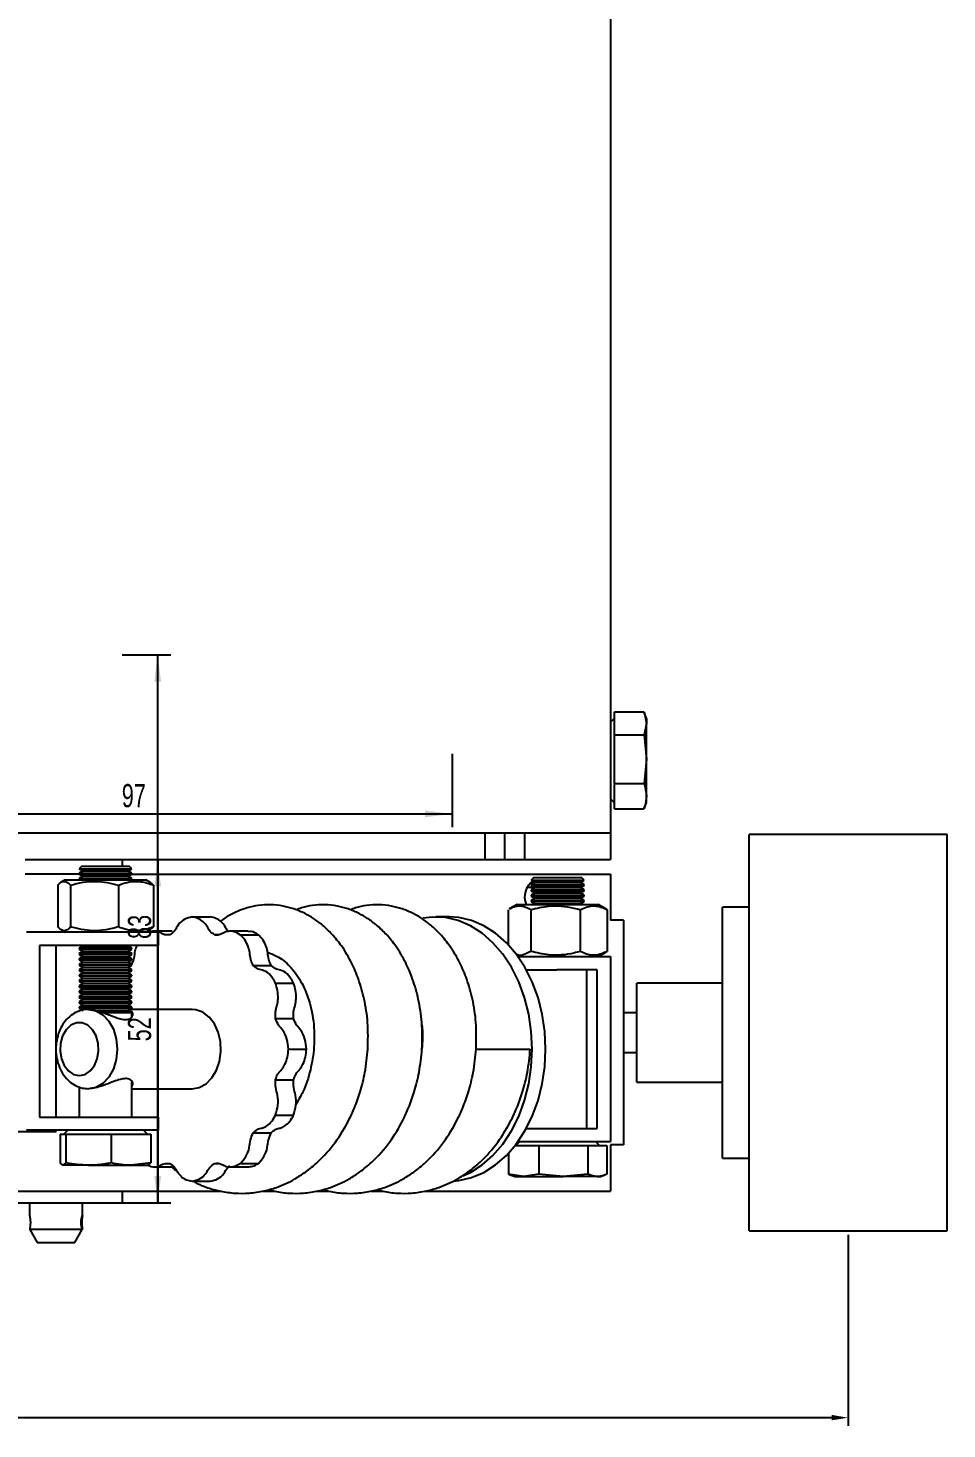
# Model space of a CAD drawing. Header units: millimetres. Extents: x 118 to 1056, y 18 to 712.
# Drawn here: x 345.2 to 484.4, y 17.8 to 229.9 of the extents above; entities that cross this region are included whole.
import ezdxf

# ---------------------------------------------------------------- set-up
doc = ezdxf.new("R2010")
doc.units = ezdxf.units.MM
doc.header["$PDSIZE"] = -1
doc.layers.add('10', color=7, linetype='Continuous')
doc.styles.add('SLDTEXTSTYLE5', font='TXT', dxfattribs={"width": 0.7})
doc.dimstyles.new('SLDDIMSTYLE2', dxfattribs={"dimtxt": 3.5, "dimasz": 4.08, "dimexe": 0, "dimexo": 0.0625, "dimgap": 0.875, "dimtad": 2, "dimrnd": 1e-09, "dimzin": 12, "dimdsep": 46, "dimtxsty": 'SLDTEXTSTYLE5', "dimsah": 1, "dimcen": 0.09, "dimadec": 0, "dimazin": 3, "dimtfac": 1, "dimtofl": 0, "dimtmove": 0, "dimatfit": 3, "dimfxl": 1, "dimfrac": 2, "dimtolj": 1, "dimtzin": 12, "dimarcsym": 0})
doc.dimstyles.new('副本 ISO-50', dxfattribs={"dimtxt": 15, "dimasz": 2.5, "dimexe": 1.25, "dimexo": 0.625, "dimtad": 1, "dimtxsty": 'Standard', "dimcen": 2.5, "dimadec": 0, "dimazin": 0, "dimtfac": 1, "dimtmove": 0, "dimatfit": 3, "dimfxl": 1, "dimarcsym": 0})

# ---------------------------------------------------------------- blocks, each defined once
blk = doc.blocks.new('_D_25')
at = {"layer": '10', "transparency": 16777216}
for p, q in [((359.45, 104.01), (366.85, 104.01)), ((364.85, 104.01), (364.85, 52.01)), ((359.45, 52.01), (366.85, 52.01))]:
    blk.add_line(p, q, dxfattribs=at)
for points in [[(364.85, 104.01), (364.34, 99.93), (365.36, 99.93)], [(364.85, 52.01), (365.36, 56.09), (364.34, 56.09)]]:
    blk.add_solid(points, dxfattribs=at)
at = {"layer": '10', "transparency": 16777216, "insert": (360.34, 76.48), "char_height": 3.5, "attachment_point": 1, "rotation": 90, "style": 'SLDTEXTSTYLE5'}
blk.add_mtext('52', dxfattribs=at)
blk = doc.blocks.new('_D_26')
at = {"layer": '10', "transparency": 16777216}
for p, q in [((359.45, 135.01), (366.85, 135.01)), ((364.85, 52.01), (364.85, 135.01)), ((359.45, 52.01), (366.85, 52.01))]:
    blk.add_line(p, q, dxfattribs=at)
for points in [[(364.85, 135.01), (364.34, 130.93), (365.36, 130.93)], [(364.85, 52.01), (365.36, 56.09), (364.34, 56.09)]]:
    blk.add_solid(points, dxfattribs=at)
at = {"layer": '10', "transparency": 16777216, "insert": (360.34, 91.98), "char_height": 3.5, "attachment_point": 1, "rotation": 90, "style": 'SLDTEXTSTYLE5'}
blk.add_mtext('83', dxfattribs=at)
blk = doc.blocks.new('_D_39')
at = {"layer": '10', "transparency": 16777216}
for p, q in [((312.45, 120.01), (312.45, 108.92)), ((409.45, 120.01), (409.45, 108.92)), ((312.45, 110.92), (409.45, 110.92))]:
    blk.add_line(p, q, dxfattribs=at)
for points in [[(312.45, 110.92), (316.53, 110.41), (316.53, 111.42)], [(409.45, 110.92), (405.37, 111.42), (405.37, 110.41)]]:
    blk.add_solid(points, dxfattribs=at)
at = {"layer": '10', "transparency": 16777216, "insert": (359.41, 115.43), "char_height": 3.5, "attachment_point": 1, "style": 'SLDTEXTSTYLE5'}
blk.add_mtext('97', dxfattribs=at)
blk = doc.blocks.new('*D122')
at = {"color": 0, "lineweight": -2, "transparency": 16777216}
for p, q in [((179.45, 47.18), (179.45, 18.25)), ((469.45, 47.18), (469.45, 18.25)), ((181.95, 19.5), (466.95, 19.5))]:
    blk.add_line(p, q, dxfattribs=at)
at = {"color": 0, "transparency": 16777216}
for points in [[(181.95, 19.92), (181.95, 19.09), (179.45, 19.5)], [(466.95, 19.92), (466.95, 19.09), (469.45, 19.5)]]:
    blk.add_solid(points, dxfattribs=at)
at = {"layer": 'Defpoints', "color": 0, "transparency": 16777216}
for p in [(179.45, 47.8), (469.45, 47.8), (469.45, 19.5)]:
    blk.add_point(p, dxfattribs=at)
at = {"color": 0, "transparency": 16777216, "insert": (324.45, 27.63), "char_height": 15, "attachment_point": 5}
blk.add_mtext('290', dxfattribs=at)

msp = doc.modelspace()

# ---------------------------------------------------------------- linework, layer by layer
at = {"color": 7, "linetype": 'Continuous', "lineweight": 25}
for p, q in [((433.44621, 338.01074), (433.44621, 108.01074)), ((434.04621, 125.42658), (433.44621, 124.82658)), ((434.04621, 124.9975), (434.04621, 126.35775)), ((434.04621, 126.35775), (438.53782, 126.35775)), ((438.53782, 126.35775), (438.89621, 124.61935)), ((438.89621, 125.37658), (438.5807, 126.24342)), ((438.89621, 125.37658), (438.89621, 124.61935)), ((434.04621, 124.2412), (434.04621, 124.9975)), ((434.04621, 122.88094), (434.04621, 124.2412)), ((438.89621, 124.61935), (438.53782, 122.88094)), ((438.89621, 119.20786), (438.89621, 124.61935)), ((434.04621, 120.00685), (434.04621, 122.88094)), ((434.04621, 122.88094), (438.53782, 122.88094)), ((438.53782, 122.88094), (438.89621, 119.20786)), ((434.04621, 118.40886), (434.04621, 120.00685)), ((438.89621, 119.20786), (438.53782, 115.53477)), ((438.89621, 113.60009), (438.89621, 119.20786)), ((434.04621, 115.53477), (434.04621, 118.40886)), ((434.04621, 115.53477), (438.53782, 115.53477)), ((434.04621, 114.02093), (434.04621, 115.53477)), ((433.44621, 113.19658), (434.04621, 112.59658)), ((433.44621, 113.19633), (434.04621, 112.59633)), ((434.04621, 113.17924), (434.04621, 114.02093)), ((434.04621, 111.66541), (434.04621, 113.17924)), ((438.5807, 111.77974), (438.89621, 112.64658)), ((438.89621, 112.64658), (438.89621, 113.60009)), ((434.04621, 111.66541), (438.53782, 111.66541)), ((438.53782, 111.66541), (438.56274, 111.78628)), ((433.44621, 108.01074), (215.44621, 108.01074)), ((414.44621, 104.01133), (414.44621, 108.01074)), ((417.44621, 104.01133), (417.44621, 108.01074)), ((420.44621, 108.01074), (420.44621, 104.01084)), ((433.44621, 108.01074), (433.44621, 104.01084)), ((484.44621, 107.80386), (454.44621, 107.80386)), ((454.44621, 47.80386), (454.44621, 107.80386)), ((484.44621, 47.80386), (484.44621, 107.80386)), ((344.77019, 104.01133), (420.44621, 104.01133)), ((359.44621, 104.01133), (359.44621, 103.01133)), ((414.44621, 104.01133), (417.44621, 104.01133)), ((417.44621, 104.01133), (420.44621, 104.01133)), ((420.44621, 104.01084), (433.44621, 104.01084)), ((353.34621, 103.01133), (352.94621, 102.61133)), ((352.94621, 102.61133), (353.53207, 102.27308)), ((352.94621, 102.61133), (360.94621, 102.61133)), ((353.53207, 102.27308), (352.94621, 101.93483)), ((352.94621, 101.93483), (352.94621, 101.79953)), ((352.94621, 101.93483), (360.94621, 101.93483)), ((353.34621, 103.01133), (360.54621, 103.01133)), ((353.53207, 102.27308), (360.36034, 102.27308)), ((360.36034, 102.27308), (360.94621, 102.61133)), ((360.94621, 101.93483), (360.36034, 102.27308)), ((360.94621, 102.61133), (360.54621, 103.01133)), ((360.94621, 101.79953), (360.94621, 101.93483)), ((352.94621, 101.80386), (344.77019, 101.80386)), ((349.69486, 100.11427), (349.69486, 93.80839)), ((350.82121, 100.91133), (350.21396, 100.56074)), ((350.82121, 100.91133), (352.61861, 100.91133)), ((351.64318, 100.11427), (351.64318, 93.80839)), ((352.61861, 100.91133), (363.07121, 100.91133)), ((352.94621, 101.79953), (353.53207, 101.46128)), ((352.94621, 101.79953), (360.94621, 101.79953)), ((353.53207, 101.46128), (352.94621, 101.12303)), ((352.94621, 101.12303), (352.94621, 100.98773)), ((352.94621, 101.12303), (360.94621, 101.12303)), ((352.94621, 100.98773), (353.07854, 100.91133)), ((352.94621, 100.98773), (360.94621, 100.98773)), ((353.53207, 101.46128), (360.36034, 101.46128)), ((358.89452, 100.11427), (358.89452, 93.80839)), ((360.36034, 101.46128), (360.94621, 101.79953)), ((360.94621, 101.12303), (360.36034, 101.46128)), ((360.81388, 100.91133), (360.94621, 100.98773)), ((360.94621, 101.80386), (433.44621, 101.80386)), ((360.94621, 100.98773), (360.94621, 101.12303)), ((363.67845, 100.56074), (363.07121, 100.91133)), ((364.19755, 100.11427), (364.19755, 93.80839)), ((420.84813, 99.80386), (421.94538, 99.80386)), ((421.84621, 101.30386), (421.44621, 100.90386)), ((421.44621, 100.90386), (422.03207, 100.56561)), ((421.44621, 100.90386), (429.44621, 100.90386)), ((422.03207, 100.56561), (421.44621, 100.22736)), ((421.44621, 100.22736), (421.44621, 100.09206)), ((421.44621, 100.22736), (429.44621, 100.22736)), ((421.44621, 100.09206), (422.03207, 99.75381)), ((421.44621, 100.09206), (429.44621, 100.09206)), ((422.03207, 99.75381), (421.44621, 99.41556)), ((421.84621, 101.30386), (429.04621, 101.30386)), ((422.03207, 100.56561), (428.86034, 100.56561)), ((422.03207, 99.75381), (428.86034, 99.75381)), ((428.86034, 100.56561), (429.44621, 100.90386)), ((429.44621, 100.22736), (428.86034, 100.56561)), ((428.86034, 99.75381), (429.44621, 100.09206)), ((429.44621, 99.41556), (428.86034, 99.75381)), ((429.44621, 100.90386), (429.04621, 101.30386)), ((429.44621, 100.09206), (429.44621, 100.22736)), ((433.44621, 101.80386), (433.44621, 94.80386)), ((421.44621, 99.41556), (421.44621, 99.28026)), ((421.44621, 99.41556), (429.44621, 99.41556)), ((421.44621, 99.28026), (422.03207, 98.94201)), ((421.44621, 99.28026), (429.44621, 99.28026)), ((422.03207, 98.94201), (421.44621, 98.60376)), ((421.44621, 98.60376), (421.44621, 98.46846)), ((421.44621, 98.60376), (429.44621, 98.60376)), ((421.44621, 98.46846), (422.03207, 98.13021)), ((421.44621, 98.46846), (429.44621, 98.46846)), ((422.03207, 98.13021), (421.44621, 97.79196)), ((421.44621, 97.79196), (421.44621, 97.65666)), ((421.44621, 97.79196), (429.44621, 97.79196)), ((421.44621, 97.65666), (422.03207, 97.31841)), ((421.44621, 97.65666), (429.44621, 97.65666)), ((422.03207, 98.94201), (428.86034, 98.94201)), ((422.03207, 98.13021), (428.86034, 98.13021)), ((428.86034, 98.94201), (429.44621, 99.28026)), ((429.44621, 98.60376), (428.86034, 98.94201)), ((428.86034, 98.13021), (429.44621, 98.46846)), ((429.44621, 97.79196), (428.86034, 98.13021)), ((428.86034, 97.31841), (429.44621, 97.65666)), ((429.44621, 99.28026), (429.44621, 99.41556)), ((429.44621, 98.46846), (429.44621, 98.60376)), ((429.44621, 97.65666), (429.44621, 97.79196)), ((417.94955, 96.4068), (417.94955, 91.14275)), ((419.32121, 97.20386), (418.12775, 96.51482)), ((419.32121, 97.20386), (431.56395, 97.20386)), ((421.38155, 96.4068), (421.38155, 90.10092)), ((422.03207, 97.31841), (421.83367, 97.20386)), ((422.03207, 97.31841), (428.86034, 97.31841)), ((429.05875, 97.20386), (428.86034, 97.31841)), ((428.87821, 96.4068), (428.87821, 90.10092)), ((431.56395, 97.20386), (431.57121, 97.20386)), ((432.76466, 96.51482), (431.57121, 97.20386)), ((432.94287, 96.4068), (432.75543, 96.49883)), ((432.94287, 96.4068), (432.94287, 90.10092)), ((454.44621, 96.80386), (450.44621, 96.80386)), ((450.44621, 58.80386), (450.44621, 96.80386)), ((350.20826, 93.36522), (350.82121, 93.01133)), ((363.07121, 93.01133), (363.72641, 93.38961)), ((363.67655, 93.47595), (364.19755, 93.80839)), ((370.06736, 95.30386), (372.80211, 95.30386)), ((409.03766, 95.30386), (406.98659, 95.30386)), ((435.44621, 94.80386), (433.44621, 94.80386)), ((435.44621, 94.80386), (435.44621, 60.80386)), ((364.94621, 93.01133), (344.94621, 93.01133)), ((367.05996, 93.14156), (364.3252, 93.14156)), ((364.94621, 91.01133), (364.94621, 93.01133)), ((373.45424, 92.62437), (374.07468, 92.62437)), ((378.54427, 93.14156), (375.80951, 93.14156)), ((377.36509, 92.62437), (380.09984, 92.62437)), ((364.94621, 91.01133), (346.94621, 91.01133)), ((346.94621, 91.01133), (346.94621, 65.01133)), ((349.44621, 75.50827), (349.44621, 91.01133)), ((353.53207, 90.90788), (352.94621, 90.56963)), ((352.94621, 90.56963), (352.94621, 90.43433)), ((352.94621, 90.56963), (360.94621, 90.56963)), ((352.94621, 90.43433), (353.53207, 90.09608)), ((352.94621, 90.43433), (360.94621, 90.43433)), ((353.53207, 90.09608), (352.94621, 89.75783)), ((352.94621, 89.75783), (352.94621, 89.62253)), ((352.94621, 89.75783), (360.94621, 89.75783)), ((352.94621, 89.62253), (353.53207, 89.28428)), ((352.94621, 89.62253), (360.94621, 89.62253)), ((353.53207, 89.28428), (352.94621, 88.94603)), ((353.35289, 91.01133), (353.53207, 90.90788)), ((353.53207, 90.90788), (360.36034, 90.90788)), ((353.53207, 90.09608), (360.36034, 90.09608)), ((353.53207, 89.28428), (360.36034, 89.28428)), ((360.36034, 90.90788), (360.53952, 91.01133)), ((360.94621, 90.56963), (360.36034, 90.90788)), ((360.36034, 90.09608), (360.94621, 90.43433)), ((360.94621, 89.75783), (360.36034, 90.09608)), ((360.36034, 89.28428), (360.94621, 89.62253)), ((360.94621, 88.94603), (360.36034, 89.28428)), ((360.94621, 90.43433), (360.94621, 90.56963)), ((360.94621, 89.62253), (360.94621, 89.75783)), ((419.4609, 89.30386), (433.44621, 89.30386)), ((431.57121, 89.30386), (432.76311, 89.992)), ((432.75531, 90.00551), (432.94287, 90.10092)), ((433.44621, 89.30386), (433.44621, 61.30386)), ((352.94621, 88.94603), (352.94621, 88.81073)), ((352.94621, 88.94603), (360.94621, 88.94603)), ((352.94621, 88.81073), (353.53207, 88.47248)), ((352.94621, 88.81073), (360.94621, 88.81073)), ((353.53207, 88.47248), (352.94621, 88.13423)), ((352.94621, 88.13423), (352.94621, 87.99893)), ((352.94621, 88.13423), (360.94621, 88.13423)), ((352.94621, 87.99893), (353.53207, 87.66068)), ((352.94621, 87.99893), (360.94621, 87.99893)), ((353.53207, 87.66068), (352.94621, 87.32243)), ((352.94621, 87.32243), (352.94621, 87.18713)), ((352.94621, 87.32243), (360.94621, 87.32243)), ((352.94621, 87.18713), (353.53207, 86.84888)), ((352.94621, 87.18713), (360.94621, 87.18713)), ((353.53207, 88.47248), (360.36034, 88.47248)), ((353.53207, 87.66068), (360.36034, 87.66068)), ((360.36034, 88.47248), (360.94621, 88.81073)), ((360.94621, 88.13423), (360.36034, 88.47248)), ((360.36034, 87.66068), (360.94621, 87.99893)), ((360.94621, 87.32243), (360.36034, 87.66068)), ((360.36034, 86.84888), (360.94621, 87.18713)), ((360.81421, 87.98335), (360.39096, 87.643)), ((360.94621, 88.81073), (360.94621, 88.94603)), ((360.94621, 87.99893), (360.94621, 88.13423)), ((360.94621, 87.18713), (360.94621, 87.32243)), ((379.32051, 87.98335), (382.05527, 87.98335)), ((420.71403, 87.30386), (425.32291, 87.30386)), ((431.44621, 87.30386), (425.32291, 87.30386)), ((429.82485, 87.30386), (429.82485, 63.30386)), ((431.44621, 63.30386), (431.44621, 87.30386)), ((353.53207, 86.84888), (352.94621, 86.51063)), ((352.94621, 86.51063), (352.94621, 86.37533)), ((352.94621, 86.51063), (360.94621, 86.51063)), ((352.94621, 86.37533), (353.53207, 86.03708)), ((352.94621, 86.37533), (360.94621, 86.37533)), ((353.53207, 86.03708), (352.94621, 85.69883)), ((352.94621, 85.69883), (352.94621, 85.56353)), ((352.94621, 85.69883), (360.94621, 85.69883)), ((352.94621, 85.56353), (353.53207, 85.22528)), ((352.94621, 85.56353), (360.94621, 85.56353)), ((353.53207, 85.22528), (352.94621, 84.88703)), ((352.94621, 84.88703), (352.94621, 84.75173)), ((352.94621, 84.88703), (360.94621, 84.88703)), ((353.53207, 86.84888), (360.36034, 86.84888)), ((353.53207, 86.03708), (360.36034, 86.03708)), ((353.53207, 85.22528), (360.36034, 85.22528)), ((360.94621, 86.51063), (360.36034, 86.84888)), ((360.36034, 86.03708), (360.94621, 86.37533)), ((360.94621, 85.69883), (360.36034, 86.03708)), ((360.36034, 85.22528), (360.94621, 85.56353)), ((360.94621, 84.88703), (360.36034, 85.22528)), ((360.94621, 86.37533), (360.94621, 86.51063)), ((360.94621, 85.56353), (360.94621, 85.69883)), ((360.94621, 84.75173), (360.94621, 84.88703)), ((382.7074, 85.30386), (385.44215, 85.30386)), ((450.44621, 85.30386), (437.44621, 85.30386)), ((437.44621, 70.30386), (437.44621, 85.30386)), ((352.94621, 84.75173), (353.53207, 84.41348)), ((352.94621, 84.75173), (360.94621, 84.75173)), ((353.53207, 84.41348), (352.94621, 84.07523)), ((352.94621, 84.07523), (352.94621, 83.93993)), ((352.94621, 84.07523), (360.94621, 84.07523)), ((352.94621, 83.93993), (353.53207, 83.60168)), ((352.94621, 83.93993), (360.94621, 83.93993)), ((353.53207, 83.60168), (352.94621, 83.26343)), ((352.94621, 83.26343), (352.94621, 83.12813)), ((352.94621, 83.26343), (360.94621, 83.26343)), ((352.94621, 83.12813), (353.53207, 82.78988)), ((352.94621, 83.12813), (360.94621, 83.12813)), ((353.53207, 82.78988), (352.94621, 82.45163)), ((353.53207, 84.41348), (360.36034, 84.41348)), ((353.53207, 83.60168), (360.36034, 83.60168)), ((353.53207, 82.78988), (360.36034, 82.78988)), ((360.36034, 84.41348), (360.94621, 84.75173)), ((360.94621, 84.07523), (360.36034, 84.41348)), ((360.36034, 83.60168), (360.94621, 83.93993)), ((360.94621, 83.26343), (360.36034, 83.60168)), ((360.36034, 82.78988), (360.94621, 83.12813)), ((360.94621, 82.45163), (360.36034, 82.78988)), ((360.94621, 83.93993), (360.94621, 84.07523)), ((360.94621, 83.12813), (360.94621, 83.26343)), ((352.94621, 82.45163), (352.94621, 82.31633)), ((352.94621, 82.45163), (360.94621, 82.45163)), ((352.94621, 82.31633), (353.53207, 81.97808)), ((352.94621, 82.31633), (360.94621, 82.31633)), ((353.53207, 81.97808), (352.94621, 81.63983)), ((352.94621, 81.63983), (352.94621, 81.50453)), ((352.94621, 81.63983), (360.94621, 81.63983)), ((352.94621, 81.50453), (353.53207, 81.16628)), ((352.94621, 81.50453), (360.94621, 81.50453)), ((353.53207, 81.97808), (360.36034, 81.97808)), ((355.36738, 81.16628), (360.36034, 81.16628)), ((356.43562, 80.82803), (360.94621, 80.82803)), ((360.36034, 81.97808), (360.94621, 82.31633)), ((360.94621, 81.63983), (360.36034, 81.97808)), ((360.36034, 81.16628), (360.94621, 81.50453)), ((360.94621, 80.82803), (360.36034, 81.16628)), ((370.06736, 81.30386), (360.59864, 81.30386)), ((360.94621, 82.31633), (360.94621, 82.45163)), ((360.94621, 81.50453), (360.94621, 81.63983)), ((360.94621, 80.2122), (360.94621, 80.82803)), ((437.44621, 80.80386), (435.44621, 80.80386)), ((382.7074, 79.94488), (385.44215, 79.94488)), ((349.44621, 65.01133), (349.44621, 75.02261)), ((384.66282, 75.30386), (387.39757, 75.30386)), ((435.44621, 74.80386), (437.44621, 74.80386)), ((360.94621, 65.01133), (360.94621, 70.3386)), ((382.7074, 70.66284), (385.44215, 70.66284)), ((437.44621, 70.30386), (450.44621, 70.30386)), ((352.94621, 69.58197), (352.94621, 65.01133)), ((360.94621, 69.30386), (370.06736, 69.30386)), ((346.94621, 65.01133), (364.94621, 65.01133)), ((364.94621, 63.01133), (364.94621, 65.01133)), ((382.7074, 65.30386), (385.44215, 65.30386)), ((339.44621, 62.80386), (349.44621, 62.80386)), ((364.94621, 63.01133), (344.94621, 63.01133)), ((345.44621, 63.01133), (345.44621, 62.80386)), ((349.44621, 62.80386), (349.44621, 63.01133)), ((350.06, 62.41133), (350.06, 58.07732)), ((350.06, 62.41133), (350.91754, 62.41133)), ((351.21121, 63.01133), (350.61121, 62.41133)), ((350.91754, 62.41133), (350.91754, 58.07732)), ((350.91754, 62.41133), (357.80375, 62.41133)), ((357.80375, 62.41133), (357.80375, 58.07732)), ((357.80375, 62.41133), (363.83241, 62.41133)), ((363.28121, 62.41133), (362.68121, 63.01133)), ((363.83241, 62.41133), (363.83241, 58.07732)), ((379.32051, 62.62437), (382.05527, 62.62437)), ((420.71403, 63.30386), (425.32291, 63.30386)), ((425.32291, 63.30386), (431.44621, 63.30386)), ((418.00575, 59.52465), (418.00575, 56.36985)), ((419.01288, 60.70386), (422.58022, 60.70386)), ((419.71121, 61.30386), (419.11121, 60.70386)), ((419.4609, 61.30386), (433.44621, 61.30386)), ((422.58022, 60.70386), (422.58022, 56.36985)), ((422.58022, 60.70386), (430.02067, 60.70386)), ((430.02067, 60.70386), (430.02067, 56.36985)), ((430.02067, 60.70386), (432.88666, 60.70386)), ((431.78121, 60.70386), (431.18121, 61.30386)), ((432.88666, 60.70386), (432.88666, 56.36985)), ((435.44621, 60.80386), (433.44621, 60.80386)), ((433.44621, 60.80386), (433.44621, 53.80386)), ((350.48877, 57.71133), (350.06, 58.07732)), ((350.91754, 58.07732), (350.48877, 57.71133)), ((354.36065, 57.71133), (350.48877, 57.71133)), ((354.36065, 57.71133), (360.81808, 57.71133)), ((363.83241, 58.07732), (360.81808, 57.71133)), ((360.81808, 57.71133), (363.44533, 57.71133)), ((363.40364, 57.71133), (363.83241, 58.07732)), ((364.3252, 57.46617), (367.05996, 57.46617)), ((373.45424, 57.98335), (374.21801, 57.98335)), ((375.80951, 57.46617), (378.54427, 57.46617)), ((377.36509, 57.98335), (380.09984, 57.98335)), ((450.44621, 58.80386), (454.44621, 58.80386)), ((370.06736, 55.30386), (372.80211, 55.30386)), ((420.29298, 56.00386), (418.00575, 56.36985)), ((418.41328, 56.19783), (418.94621, 56.00386)), ((418.94621, 56.00386), (420.29298, 56.00386)), ((422.58022, 56.36985), (420.29298, 56.00386)), ((420.29298, 56.00386), (426.30044, 56.00386)), ((426.30044, 56.00386), (422.58022, 56.36985)), ((430.02067, 56.36985), (426.30044, 56.00386)), ((431.45367, 56.00386), (426.30044, 56.00386)), ((431.45367, 56.00386), (431.94621, 56.00386)), ((431.94621, 56.00386), (432.47913, 56.19783)), ((336.44621, 53.80386), (359.44621, 53.80386)), ((339.44621, 53.80386), (374.35214, 53.80386)), ((359.44621, 53.80386), (359.44621, 52.01133)), ((380.76589, 53.80386), (382.55641, 53.80386)), ((388.97016, 53.80386), (390.76069, 53.80386)), ((397.17444, 53.80386), (398.96496, 53.80386)), ((405.37871, 53.80386), (433.44621, 53.80386)), ((336.44621, 52.01133), (359.44621, 52.01133)), ((345.44621, 52.01133), (345.44621, 50.10043)), ((353.44621, 50.10043), (353.44621, 52.01133)), ((345.4524, 48.04514), (353.40984, 48.04514)), ((345.47831, 47.98954), (346.60091, 46.04514)), ((352.29151, 46.04514), (353.41411, 47.98954)), ((353.44001, 48.04514), (353.4193, 47.99961)), ((454.44621, 47.80386), (484.44621, 47.80386)), ((346.60091, 46.04514), (352.29151, 46.04514))]:
    msp.add_line(p, q, dxfattribs=at)
at = {"color": 7, "linetype": 'Continuous', "lineweight": 25, "flags": 128}
for points in [[(421.58205, 75.30386), (421.45182, 77.9696), (421.06346, 80.58777), (420.4239, 83.11165), (419.54455, 85.49619), (418.4411, 87.69886), (417.13324, 89.68033), (415.64432, 91.40526), (414.0009, 92.84286), (412.23231, 93.96747), (410.37011, 94.75903), (408.44753, 95.20342), (406.49888, 95.29269), (405.01224, 95.12003)], [(423.63312, 75.30386), (423.50289, 77.9696), (423.11453, 80.58777), (422.47497, 83.11165), (421.59562, 85.49619), (420.49217, 87.69886), (419.18431, 89.68033), (417.69539, 91.40526), (416.05197, 92.84286), (414.28338, 93.96747), (412.42118, 94.75903), (410.4986, 95.20342), (409.03766, 95.30386)], [(354.3425, 81.30386), (355.47577, 81.09942), (356.53182, 80.50001), (357.43866, 79.5465), (358.13451, 78.30386), (358.57194, 76.85677), (358.72114, 75.30386), (358.57194, 73.75095), (358.13451, 72.30386), (357.43866, 71.06122), (356.53182, 70.10771), (355.47577, 69.50831), (354.3425, 69.30386)], [(370.06736, 69.30386), (371.15628, 69.49236), (372.17678, 70.04602), (373.06474, 70.93005), (373.76436, 72.0889), (374.23169, 73.44976), (374.43735, 74.92712), (374.36844, 76.42815), (374.02927, 77.85854), (373.44116, 79.1284), (372.64106, 80.15796), (371.67924, 80.88252), (370.61615, 81.25655), (370.06736, 81.30386)], [(352.97512, 71.30386), (353.83554, 71.48157), (354.6195, 71.99891), (355.25736, 72.8099), (355.69242, 73.8425), (355.88605, 75.00494), (355.82102, 76.19394), (355.50313, 77.30386), (354.96061, 78.23607), (354.24167, 78.90774), (353.41019, 79.25918), (352.54005, 79.25918), (351.70857, 78.90774), (350.98963, 78.23607), (350.44711, 77.30386), (350.12921, 76.19394), (350.06419, 75.00494), (350.25781, 73.8425), (350.69288, 72.8099), (351.33074, 71.99891), (352.1147, 71.48157), (352.97512, 71.30386)], [(409.66046, 55.32208), (410.4986, 55.4043), (412.42118, 55.84869), (414.28338, 56.64025), (416.05197, 57.76486), (417.69539, 59.20246), (419.18431, 60.92739), (420.49217, 62.90886), (421.59562, 65.11153), (422.47497, 67.49607), (423.11453, 70.01995), (423.50289, 72.63812), (423.63312, 75.30386)], [(411.08859, 56.10998), (412.23231, 56.64025), (414.0009, 57.76486), (415.64432, 59.20246), (417.13324, 60.92739), (418.4411, 62.90886), (419.54455, 65.11153), (420.4239, 67.49607), (421.06346, 70.01995), (421.45182, 72.63812), (421.58205, 75.30386)], [(413.09957, 75.30436), (413.10458, 75.30436), (413.35793, 75.3044), (413.97142, 75.30444), (414.88754, 75.30448), (416.0204, 75.30452), (417.26381, 75.30456), (418.50119, 75.30458), (419.61655, 75.3046), (420.50532, 75.3046), (421.08418, 75.30459), (421.29888, 75.30456), (421.2995, 75.30456)]]:
    msp.add_lwpolyline(points, dxfattribs=at)
at = {"color": 7, "linetype": 'Continuous', "lineweight": 25}
msp.add_arc((423.44621, 98.30386), 3, 125.3406744, 201.5101883, dxfattribs=at)
for points, knots in [([(438.53782, 115.53477), (438.54375, 115.51756), (438.76334, 114.87991), (438.83069, 114.23124), (438.89621, 113.60009)], [0, 0, 0, 0, 0.026995305, 1, 1, 1, 1]), ([(438.89621, 113.60009), (438.85684, 113.11526), (438.80413, 112.46618), (438.5916, 111.82713), (438.53782, 111.66541)], [0, 0, 0, 0, 0.746933317, 1, 1, 1, 1]), ([(349.69486, 100.11427), (349.86396, 100.28195), (350.20583, 100.62095), (350.71235, 100.74497), (351.19655, 100.56294), (351.4934, 100.26473), (351.64318, 100.11427)], [0, 0, 0, 0, 0.264602269, 0.534942203, 0.765340265, 1, 1, 1, 1]), ([(351.64318, 100.11427), (352.27254, 100.28195), (353.54491, 100.62095), (355.4301, 100.74497), (357.23223, 100.56294), (358.33705, 100.26473), (358.89452, 100.11427)], [0, 0, 0, 0, 0.264602269, 0.534942203, 0.765340265, 1, 1, 1, 1]), ([(358.89452, 100.11427), (359.1227, 100.20211), (359.78243, 100.4561), (360.91476, 100.71283), (362.15018, 100.70139), (363.2508, 100.4714), (363.88094, 100.2337), (364.19755, 100.11427)], [0, 0, 0, 0, 0.1318318306, 0.381174161, 0.6366164263, 0.8174148484, 1, 1, 1, 1]), ([(364.19755, 100.11427), (364.02935, 100.31173), (363.85783, 100.51309), (363.68042, 100.55735), (363.67699, 100.5582)], [0, 0, 0, 0, 0.980670396, 1, 1, 1, 1]), ([(396.68667, 75.30456), (396.71623, 76.65187), (396.77266, 79.22446), (396.21859, 82.78346), (395.36294, 85.80379), (394.22172, 88.49425), (392.86535, 90.77721), (391.34663, 92.66286), (389.90014, 94.04226), (388.52467, 95.06332), (387.07984, 95.89866), (385.54558, 96.54344), (383.80289, 97.00026), (381.9808, 97.19443), (380.13894, 97.08869), (378.32097, 96.70566), (376.62729, 96.05426), (375.27022, 95.34611), (374.58058, 94.81241), (374.36056, 94.64215)], [0, 0, 0, 0, 0.093535293, 0.178598485, 0.254875488, 0.322850751, 0.399461217, 0.462571038, 0.518036079, 0.565900859, 0.608111789, 0.660566661, 0.708854256, 0.76449384, 0.819750213, 0.86937646, 0.926277562, 0.976480217, 1, 1, 1, 1]), ([(404.89094, 75.30456), (404.9205, 76.65187), (404.97693, 79.22446), (404.42286, 82.78346), (403.56721, 85.80379), (402.426, 88.49425), (401.06963, 90.77721), (399.5509, 92.66286), (398.10441, 94.04225), (396.72894, 95.06333), (395.28412, 95.89863), (393.7498, 96.54361), (392.00733, 96.99964), (390.18433, 97.19715), (388.34585, 97.07909), (386.88081, 96.80714), (386.08264, 96.48735), (385.81779, 96.38123)], [0, 0, 0, 0, 0.104623136, 0.199769872, 0.285088889, 0.361122063, 0.446814073, 0.517405046, 0.579445013, 0.63298377, 0.68019846, 0.738871428, 0.792883122, 0.855118322, 0.916924886, 0.972433918, 1, 1, 1, 1]), ([(413.09522, 75.30456), (413.12477, 76.65187), (413.18121, 79.22446), (412.62714, 82.78346), (411.77149, 85.80379), (410.63027, 88.49425), (409.2739, 90.77721), (407.75518, 92.66286), (406.30869, 94.04225), (404.93321, 95.06333), (403.4884, 95.89863), (401.95408, 96.54361), (400.21161, 96.99964), (398.3886, 97.19715), (396.55012, 97.07909), (395.08508, 96.80714), (394.28691, 96.48735), (394.02206, 96.38123)], [0, 0, 0, 0, 0.104623136, 0.199769872, 0.285088889, 0.361122063, 0.446814073, 0.517405046, 0.579445013, 0.63298377, 0.68019846, 0.738871428, 0.792883122, 0.855118322, 0.916924886, 0.972433918, 1, 1, 1, 1]), ([(418.13699, 96.49883), (418.37289, 96.62976), (418.91333, 96.9297), (419.74202, 97.0357), (420.59476, 96.8559), (421.11769, 96.55741), (421.38155, 96.4068)], [0, 0, 0, 0, 0.2216547021, 0.5077826135, 0.7516360279, 1, 1, 1, 1]), ([(421.38155, 96.4068), (421.82506, 96.52523), (422.7158, 96.76307), (424.25556, 96.99144), (426.0057, 97.00689), (427.60735, 96.75289), (428.55565, 96.49464), (428.87821, 96.4068)], [0, 0, 0, 0, 0.1809366584, 0.363381698, 0.6124181482, 0.8681686189, 1, 1, 1, 1]), ([(428.87821, 96.4068), (429.23099, 96.57448), (429.9442, 96.91348), (431.00092, 97.0375), (432.01108, 96.85547), (432.63038, 96.55727), (432.94287, 96.4068)], [0, 0, 0, 0, 0.264602269, 0.534942203, 0.765340265, 1, 1, 1, 1]), ([(351.64318, 93.80839), (351.47408, 93.64071), (351.13222, 93.30171), (350.6257, 93.17769), (350.1415, 93.35972), (349.84465, 93.65792), (349.69486, 93.80839)], [0, 0, 0, 0, 0.264602269, 0.534942203, 0.765340265, 1, 1, 1, 1]), ([(358.89452, 93.80839), (358.26517, 93.64071), (356.9928, 93.30171), (355.10761, 93.17769), (353.30548, 93.35972), (352.20066, 93.65792), (351.64318, 93.80839)], [0, 0, 0, 0, 0.2646022686, 0.5349422032, 0.7653402646, 1, 1, 1, 1]), ([(364.19755, 93.80839), (363.88381, 93.68996), (363.25372, 93.45211), (362.16452, 93.22375), (360.92649, 93.2083), (359.79351, 93.4623), (359.1227, 93.72055), (358.89452, 93.80839)], [0, 0, 0, 0, 0.180936658, 0.363381698, 0.612418148, 0.868168619, 1, 1, 1, 1]), ([(370.06736, 95.30386), (369.69286, 95.22499), (368.94769, 95.06805), (368.01488, 94.3071), (367.47595, 93.17985), (366.94506, 92.80913), (366.68047, 92.62437)], [0, 0, 0, 0, 0.282280463, 0.561684005, 0.781547586, 1, 1, 1, 1]), ([(373.45424, 92.62437), (373.22326, 92.76914), (372.76184, 93.05833), (372.32696, 93.92003), (371.73019, 94.64593), (370.9511, 95.13909), (370.36214, 95.2489), (370.06736, 95.30386)], [0, 0, 0, 0, 0.186139916, 0.371831606, 0.557475407, 0.77850994, 1, 1, 1, 1]), ([(375.62966, 93.05967), (375.59892, 93.08233), (375.34833, 93.26705), (375.07147, 93.93627), (374.46179, 94.64067), (373.6867, 95.1405), (373.09718, 95.24937), (372.80211, 95.30386)], [0, 0, 0, 0, 0.03091944, 0.252026496, 0.473076529, 0.736267062, 1, 1, 1, 1]), ([(366.68047, 92.62437), (366.42767, 92.5912), (365.92267, 92.52495), (365.23069, 92.97747), (364.45279, 93.18019), (363.87511, 93.15967), (363.58417, 93.01731), (363.57194, 93.01133)], [0, 0, 0, 0, 0.23615642, 0.471744174, 0.707271171, 0.987698523, 1, 1, 1, 1]), ([(377.36509, 92.62437), (377.01199, 92.81265), (376.30938, 93.18728), (375.22388, 93.16739), (374.34584, 92.56041), (373.7508, 92.60309), (373.45424, 92.62437)], [0, 0, 0, 0, 0.282280463, 0.561684005, 0.781547586, 1, 1, 1, 1]), ([(379.32051, 87.98335), (379.17329, 88.26699), (378.87922, 88.83357), (378.81702, 89.87778), (378.56507, 90.91531), (378.0703, 91.87618), (377.60032, 92.3748), (377.36509, 92.62437)], [0, 0, 0, 0, 0.186139916, 0.371831606, 0.557475407, 0.77850994, 1, 1, 1, 1]), ([(380.09984, 92.62437), (379.74629, 92.841), (379.24427, 93.1486), (378.70548, 93.08665), (378.54613, 93.06833)], [0, 0, 0, 0, 0.70424368, 1, 1, 1, 1]), ([(382.05527, 87.98335), (381.90805, 88.26699), (381.61397, 88.83357), (381.55178, 89.87778), (381.29983, 90.91531), (380.80506, 91.87618), (380.33508, 92.3748), (380.09984, 92.62437)], [0, 0, 0, 0, 0.186139916, 0.371831606, 0.557475407, 0.77850994, 1, 1, 1, 1]), ([(361.71559, 91.01133), (361.59671, 90.75681), (361.31714, 90.15827), (361.3167, 89.07306), (361.02013, 88.44952), (360.88655, 88.16867)], [0, 0, 0, 0, 0.289076007, 0.679795397, 1, 1, 1, 1]), ([(381.50543, 89.93643), (382.06797, 89.73993), (383.35781, 89.28939), (385.14727, 87.67919), (386.635, 85.54501), (387.80782, 82.82653), (388.55731, 79.56404), (388.65296, 75.76089), (388.06177, 72.12243), (387.11647, 69.14205), (386.15744, 67.55834), (385.77884, 66.93313)], [0, 0, 0, 0, 0.0913683193, 0.209493551, 0.3274658393, 0.417990691, 0.5522920454, 0.6869507294, 0.8050488069, 0.9230376982, 1, 1, 1, 1]), ([(421.38155, 90.10092), (421.08412, 89.94102), (420.4828, 89.61775), (419.73273, 89.41912), (419.30542, 89.60199), (419.18682, 89.65274)], [0, 0, 0, 0, 0.414219553, 0.83742109, 1, 1, 1, 1]), ([(428.87821, 90.10092), (428.55595, 90.01316), (427.00373, 89.59043), (424.41901, 89.35478), (422.27856, 89.88058), (421.38155, 90.10092)], [0, 0, 0, 0, 0.132101719, 0.636285988, 1, 1, 1, 1]), ([(432.94287, 90.10092), (432.59009, 89.93324), (431.87688, 89.59424), (430.82016, 89.47022), (429.80999, 89.65225), (429.19069, 89.95045), (428.87821, 90.10092)], [0, 0, 0, 0, 0.2646022686, 0.5349422032, 0.7653402646, 1, 1, 1, 1]), ([(382.7074, 85.30386), (382.4703, 85.70884), (381.99853, 86.51467), (381.0512, 87.24117), (380.06931, 87.31709), (379.56957, 87.76174), (379.32051, 87.98335)], [0, 0, 0, 0, 0.282280463, 0.561684005, 0.781547586, 1, 1, 1, 1]), ([(385.44215, 85.30386), (385.20506, 85.70884), (384.73329, 86.51467), (383.78596, 87.24117), (382.80407, 87.31709), (382.30433, 87.76174), (382.05527, 87.98335)], [0, 0, 0, 0, 0.282280463, 0.561684005, 0.781547586, 1, 1, 1, 1]), ([(382.7074, 79.94488), (382.6834, 80.29138), (382.63546, 80.98354), (382.96261, 81.93046), (383.123, 83.00161), (383.04513, 84.17273), (382.82005, 84.92656), (382.7074, 85.30386)], [0, 0, 0, 0, 0.186139916, 0.371831606, 0.557475407, 0.77850994, 1, 1, 1, 1]), ([(385.44215, 79.94488), (385.41816, 80.29138), (385.37022, 80.98354), (385.69737, 81.93046), (385.85776, 83.00161), (385.77989, 84.17273), (385.55481, 84.92656), (385.44215, 85.30386)], [0, 0, 0, 0, 0.186139916, 0.371831606, 0.557475407, 0.77850994, 1, 1, 1, 1]), ([(354.34035, 81.30271), (354.33767, 81.30309), (353.95712, 81.35743), (353.18988, 81.17014), (352.13738, 80.74152), (351.21291, 80.01658), (350.44478, 79.07253), (349.86165, 77.92497), (349.49782, 76.62502), (349.3803, 75.23825), (349.52311, 73.83941), (349.92953, 72.50153), (350.57177, 71.3411), (351.39752, 70.41575), (352.3431, 69.76151), (353.34509, 69.37101), (354.02666, 69.32512), (354.3425, 69.30386)], [0, 0, 0, 0, 0.00049502, 0.070365625, 0.138950898, 0.207966167, 0.27887671, 0.352130492, 0.427194715, 0.50327289, 0.580027161, 0.657599035, 0.736119231, 0.806816905, 0.875406303, 0.942263491, 1, 1, 1, 1]), ([(354.3425, 81.30386), (354.66017, 81.27972), (355.29444, 81.23152), (356.45964, 80.88126), (357.71432, 80.40285), (358.89161, 79.9458), (359.8774, 79.73659), (360.54471, 79.81849), (360.97708, 80.1244), (361.1368, 80.57558), (360.97814, 81.01689), (360.56867, 81.15132), (360.41934, 81.20034)], [0, 0, 0, 0, 0.1004045685, 0.2004668456, 0.309144437, 0.4347782939, 0.5240323308, 0.6135684429, 0.6993317421, 0.8026242314, 0.9280192725, 1, 1, 1, 1]), ([(384.66282, 75.30386), (384.60526, 75.81703), (384.49073, 76.83812), (383.93541, 78.11635), (383.11277, 78.85484), (382.84223, 79.58231), (382.7074, 79.94488)], [0, 0, 0, 0, 0.282280463, 0.561684005, 0.781547586, 1, 1, 1, 1]), ([(387.39757, 75.30386), (387.34002, 75.81703), (387.22549, 76.83812), (386.67016, 78.11635), (385.84753, 78.85484), (385.57699, 79.58231), (385.44215, 79.94488)], [0, 0, 0, 0, 0.2822804633, 0.5616840047, 0.7815475861, 1, 1, 1, 1]), ([(404.8607, 78.95594), (404.8859, 78.77852), (405.05191, 77.6098), (404.9672, 76.3624), (404.89535, 75.30436)], [0, 0, 0, 0, 0.151806822, 1, 1, 1, 1]), ([(370.28662, 55.30386), (370.43824, 55.20721), (371.19372, 54.72564), (372.58896, 54.26248), (374.53401, 53.71506), (376.54949, 53.44815), (378.75863, 53.4528), (380.86095, 53.76106), (382.71246, 54.29071), (384.27086, 54.92118), (385.74918, 55.6839), (387.37803, 56.73692), (389.50948, 58.48649), (391.80243, 61.07896), (393.56869, 63.97084), (394.75377, 66.5605), (395.60219, 68.95882), (396.35511, 71.93005), (396.57088, 74.12608), (396.68667, 75.30456)], [0, 0, 0, 0, 0.014061197, 0.070063903, 0.116993933, 0.176080063, 0.233130911, 0.29495486, 0.346447848, 0.38686126, 0.42823091, 0.477875065, 0.538776311, 0.640360303, 0.735838972, 0.784719837, 0.844661685, 0.916639413, 1, 1, 1, 1]), ([(381.68343, 54.03649), (381.98789, 53.95022), (383.0018, 53.6629), (384.75482, 53.45386), (386.9626, 53.45114), (389.06529, 53.76144), (390.91672, 54.29064), (392.47513, 54.9212), (393.95345, 55.68389), (395.58231, 56.73692), (397.71375, 58.48649), (400.00671, 61.07897), (401.77296, 63.97084), (402.95805, 66.5605), (403.80647, 68.95882), (404.55939, 71.93005), (404.77515, 74.12608), (404.89094, 75.30456)], [0, 0, 0, 0, 0.027914626, 0.092961475, 0.15576772, 0.223828584, 0.280516282, 0.325006675, 0.370549772, 0.425202123, 0.4922472, 0.604079176, 0.709189912, 0.763001971, 0.828990865, 0.908229841, 1, 1, 1, 1]), ([(382.7074, 70.66284), (382.81305, 70.97936), (383.02409, 71.61164), (383.65293, 72.20755), (384.18268, 73.0253), (384.54257, 74.09288), (384.62271, 74.89992), (384.66282, 75.30386)], [0, 0, 0, 0, 0.186139916, 0.371831606, 0.557475407, 0.77850994, 1, 1, 1, 1]), ([(385.44215, 70.66284), (385.5478, 70.97936), (385.75885, 71.61164), (386.38769, 72.20755), (386.91744, 73.0253), (387.27733, 74.09288), (387.35746, 74.89992), (387.39757, 75.30386)], [0, 0, 0, 0, 0.186139916, 0.371831606, 0.557475407, 0.77850994, 1, 1, 1, 1]), ([(389.88771, 54.03649), (390.19216, 53.95022), (391.20607, 53.6629), (392.9591, 53.45386), (395.16687, 53.45114), (397.26957, 53.76144), (399.12099, 54.29064), (400.67941, 54.9212), (402.15772, 55.68389), (403.78658, 56.73692), (405.91803, 58.48649), (408.21098, 61.07897), (409.97724, 63.97084), (411.16232, 66.5605), (412.01074, 68.95882), (412.76366, 71.93005), (412.97943, 74.12608), (413.09522, 75.30456)], [0, 0, 0, 0, 0.027914626, 0.092961475, 0.15576772, 0.223828584, 0.280516282, 0.325006675, 0.370549772, 0.425202123, 0.4922472, 0.604079176, 0.709189912, 0.763001971, 0.828990865, 0.908229841, 1, 1, 1, 1]), ([(398.09198, 54.03649), (398.39644, 53.95022), (399.41035, 53.6629), (401.16337, 53.45386), (403.37114, 53.45114), (405.47384, 53.76144), (407.32527, 54.29064), (408.88368, 54.9212), (410.362, 55.68389), (411.99086, 56.73692), (414.1223, 58.48649), (416.41525, 61.07897), (418.18151, 63.97084), (419.3666, 66.5605), (420.21502, 68.95882), (420.96794, 71.93005), (421.1837, 74.12608), (421.29949, 75.30456)], [0, 0, 0, 0, 0.027914626, 0.092961475, 0.15576772, 0.223828584, 0.280516282, 0.325006675, 0.370549772, 0.425202123, 0.4922472, 0.604079176, 0.709189912, 0.763001971, 0.828990865, 0.908229841, 1, 1, 1, 1]), ([(360.94621, 69.71117), (360.95537, 69.71771), (361.12012, 69.83526), (361.10245, 70.21809), (360.83245, 70.65932), (360.17695, 70.8718), (359.38197, 70.78879), (358.41965, 70.4845), (357.26305, 70.02642), (356.01413, 69.57261), (354.98803, 69.33214), (354.51175, 69.31128), (354.3425, 69.30386)], [0, 0, 0, 0, 0.007190123, 0.129264338, 0.270385007, 0.370641337, 0.471214514, 0.567549805, 0.683575099, 0.824427514, 0.937610488, 1, 1, 1, 1]), ([(382.7074, 65.30386), (382.8448, 65.78771), (383.11819, 66.75048), (383.10368, 68.23793), (382.66072, 69.44111), (382.69187, 70.25647), (382.7074, 70.66284)], [0, 0, 0, 0, 0.282280463, 0.561684005, 0.781547586, 1, 1, 1, 1]), ([(385.44215, 65.30386), (385.57955, 65.78771), (385.85295, 66.75048), (385.83844, 68.23793), (385.39548, 69.44111), (385.42663, 70.25647), (385.44215, 70.66284)], [0, 0, 0, 0, 0.282280463, 0.561684005, 0.781547586, 1, 1, 1, 1]), ([(379.32051, 62.62437), (379.5275, 62.8261), (379.94098, 63.22907), (380.70301, 63.31429), (381.46017, 63.65953), (382.16139, 64.33751), (382.52527, 64.98152), (382.7074, 65.30386)], [0, 0, 0, 0, 0.186139916, 0.371831606, 0.557475407, 0.77850994, 1, 1, 1, 1]), ([(382.05527, 62.62437), (382.26225, 62.8261), (382.67573, 63.22907), (383.43777, 63.31429), (384.19493, 63.65953), (384.89615, 64.33751), (385.26003, 64.98152), (385.44215, 65.30386)], [0, 0, 0, 0, 0.186139916, 0.371831606, 0.557475407, 0.77850994, 1, 1, 1, 1]), ([(377.36509, 57.98335), (377.66063, 58.30824), (378.2487, 58.9547), (378.77888, 60.25282), (378.83429, 61.59829), (379.15878, 62.28308), (379.32051, 62.62437)], [0, 0, 0, 0, 0.2822804633, 0.5616840047, 0.7815475861, 1, 1, 1, 1]), ([(380.09984, 57.98335), (380.39539, 58.30824), (380.98346, 58.9547), (381.51364, 60.25282), (381.56905, 61.59829), (381.89354, 62.28308), (382.05527, 62.62437)], [0, 0, 0, 0, 0.2822804633, 0.5616840047, 0.7815475861, 1, 1, 1, 1]), ([(354.36065, 57.71133), (353.2374, 57.77824), (352.08298, 57.84701), (350.94818, 58.07127), (350.91754, 58.07732)], [0, 0, 0, 0, 0.973004784, 1, 1, 1, 1]), ([(357.80375, 58.07732), (357.65998, 58.04956), (357.3724, 57.99403), (356.65854, 57.87478), (355.65578, 57.74378), (354.79307, 57.72216), (354.36065, 57.71133)], [0, 0, 0, 0, 0.1264549403, 0.2529507837, 0.6255516922, 1, 1, 1, 1]), ([(360.81808, 57.71133), (360.31459, 57.72939), (359.30311, 57.76568), (358.30501, 57.97313), (357.80375, 58.07732)], [0, 0, 0, 0, 0.4977806311, 1, 1, 1, 1]), ([(363.3986, 57.71133), (363.54691, 57.63814), (364.04724, 57.39124), (364.91264, 57.44942), (365.78847, 58.04529), (366.38378, 58.00395), (366.68047, 57.98335)], [0, 0, 0, 0, 0.140901461, 0.475342927, 0.738516036, 1, 1, 1, 1]), ([(366.68047, 57.98335), (366.91146, 57.83858), (367.37287, 57.54939), (367.80775, 56.68769), (368.40453, 55.96179), (369.18362, 55.46864), (369.77257, 55.35882), (370.06736, 55.30386)], [0, 0, 0, 0, 0.186139916, 0.371831606, 0.557475407, 0.77850994, 1, 1, 1, 1]), ([(367.01348, 57.46617), (367.15438, 57.31339), (367.36893, 57.08076), (367.6312, 56.93247), (367.72123, 56.88157)], [0, 0, 0, 0, 0.656727008, 1, 1, 1, 1]), ([(370.06736, 55.30386), (370.44185, 55.38273), (371.18702, 55.53967), (372.11983, 56.30062), (372.65877, 57.42787), (373.18966, 57.79859), (373.45424, 57.98335)], [0, 0, 0, 0, 0.282280463, 0.561684005, 0.781547586, 1, 1, 1, 1]), ([(372.80211, 55.30386), (373.17591, 55.38383), (373.9197, 55.54295), (374.86209, 56.28882), (375.28484, 57.26108), (375.65797, 57.54227), (375.77113, 57.62755)], [0, 0, 0, 0, 0.321779439, 0.640279394, 0.890908074, 1, 1, 1, 1]), ([(373.45424, 57.98335), (373.70711, 58.01624), (374.21223, 58.08192), (374.90327, 57.63363), (375.68496, 57.41385), (376.53962, 57.52056), (377.08974, 57.82898), (377.36509, 57.98335)], [0, 0, 0, 0, 0.186139916, 0.371831606, 0.557475407, 0.77850994, 1, 1, 1, 1]), ([(378.54258, 57.4927), (378.78483, 57.5033), (379.32597, 57.52698), (379.8245, 57.82097), (380.09984, 57.98335)], [0, 0, 0, 0, 0.447670744, 1, 1, 1, 1]), ([(418.00575, 56.36985), (418.0185, 56.36371), (418.15743, 56.29673), (418.29877, 56.2755), (418.42714, 56.25622)], [0, 0, 0, 0, 0.091733527, 1, 1, 1, 1]), ([(431.45367, 56.00386), (430.98618, 56.07077), (430.50572, 56.13954), (430.03342, 56.3638), (430.02067, 56.36985)], [0, 0, 0, 0, 0.973004784, 1, 1, 1, 1]), ([(432.88666, 56.36985), (432.82683, 56.34209), (432.70714, 56.28656), (432.41003, 56.16731), (431.99269, 56.03631), (431.63364, 56.01469), (431.45367, 56.00386)], [0, 0, 0, 0, 0.12645494, 0.252950784, 0.625551692, 1, 1, 1, 1]), ([(345.44697, 50.10043), (345.44674, 50.09902), (345.44566, 50.09231), (345.45121, 50.05178), (345.46257, 49.98004), (345.47939, 49.8799), (345.49867, 49.75709), (345.51841, 49.6117), (345.53556, 49.45003), (345.54791, 49.2749), (345.55351, 49.09663), (345.55192, 48.91721), (345.5437, 48.74559), (345.52985, 48.58141), (345.51224, 48.4303), (345.49261, 48.29317), (345.47512, 48.18481), (345.46105, 48.10099), (345.4553, 48.06387), (345.4524, 48.04514)], [0, 0, 0, 0, 0.016242227, 0.077129172, 0.139718437, 0.201829285, 0.265644014, 0.32946547, 0.395154746, 0.458538924, 0.523885744, 0.585213046, 0.648350623, 0.709265473, 0.771850385, 0.834569546, 0.899030847, 0.949068369, 1, 1, 1, 1]), ([(353.40984, 48.04514), (353.40284, 48.06576), (353.38867, 48.10746), (353.36236, 48.19948), (353.33374, 48.31587), (353.30525, 48.45769), (353.2806, 48.61869), (353.26304, 48.79079), (353.25423, 48.97091), (353.25505, 49.14859), (353.26505, 49.32309), (353.28276, 49.4872), (353.30684, 49.64108), (353.3349, 49.77952), (353.36477, 49.90034), (353.39319, 49.99749), (353.41766, 50.0685), (353.43537, 50.10918), (353.44537, 50.11973), (353.44722, 50.10075), (353.44159, 50.05323), (353.42974, 49.97965), (353.41306, 49.88), (353.39374, 49.75707), (353.37401, 49.61171), (353.35685, 49.45002), (353.3445, 49.2749), (353.33891, 49.09663), (353.34049, 48.91721), (353.34871, 48.74559), (353.36256, 48.58141), (353.38017, 48.4303), (353.3998, 48.29317), (353.4173, 48.18481), (353.43137, 48.10099), (353.43711, 48.06387), (353.44001, 48.04514)], [0, 0, 0, 0, 0.026316112, 0.053220975, 0.083021661, 0.11365654, 0.143937714, 0.175135714, 0.204717159, 0.235206804, 0.263988818, 0.293589073, 0.322718925, 0.35264159, 0.382709555, 0.413640063, 0.443807451, 0.474900899, 0.504196546, 0.534372832, 0.563191528, 0.592815957, 0.622213943, 0.652418403, 0.682626046, 0.713717756, 0.743718429, 0.77464805, 0.803675173, 0.833559126, 0.862391029, 0.892013398, 0.921699309, 0.9522098, 0.975893302, 1, 1, 1, 1]), ([(345.4524, 48.04514), (345.46018, 48.02724), (345.47141, 48.00141), (345.47716, 47.9926), (345.47892, 47.98989)], [0, 0, 0, 0, 0.6931273903, 1, 1, 1, 1]), ([(353.41349, 47.98989), (353.41071, 47.98488), (353.40288, 47.97075), (353.39898, 47.97689), (353.40081, 48.00227), (353.40733, 48.03323), (353.40984, 48.04514)], [0, 0, 0, 0, 0.170732257, 0.480982192, 0.800237702, 1, 1, 1, 1])]:
    msp.add_open_spline(points, degree=3, knots=knots, dxfattribs=at)

# ---------------------------------------------------------------- dimensions: what is measured, and where the dimension line sits
at = {"color": 240, "true_color": 0xed1f24}
dim = msp.add_linear_dim(base=(469.44621, 19.5044), p1=(179.44621, 47.80386), p2=(469.44621, 47.80386), dimstyle='副本 ISO-50', dxfattribs=at)
dim.commit()
dim.dimension.update_dxf_attribs({"geometry": '*D122', "text_midpoint": (324.44621, 27.6294)})
at = {"layer": '10'}
for base, p1, p2, picture, middle in [((362.6869, 135.01133), (359.44621, 52.01133), (359.44621, 135.01133), '_D_26', (362.6869, 93.51133)), ((362.6869, 52.01133), (359.44621, 104.01133), (359.44621, 52.01133), '_D_25', (362.6869, 78.01133))]:
    dim = msp.add_linear_dim(base=base, p1=p1, p2=p2, angle=90, dimstyle='SLDDIMSTYLE2', dxfattribs=at)
    dim.commit()
    dim.dimension.update_dxf_attribs({"geometry": picture, "text_midpoint": middle, "dimtype": 160})
dim = msp.add_linear_dim(base=(409.44621, 113.08245), p1=(312.44621, 120.01133), p2=(409.44621, 120.01133), dimstyle='SLDDIMSTYLE2', dxfattribs=at)
dim.commit()
dim.dimension.update_dxf_attribs({"geometry": '_D_39', "text_midpoint": (360.94621, 113.08245), "dimtype": 160})

doc.saveas('drawing.dxf')
